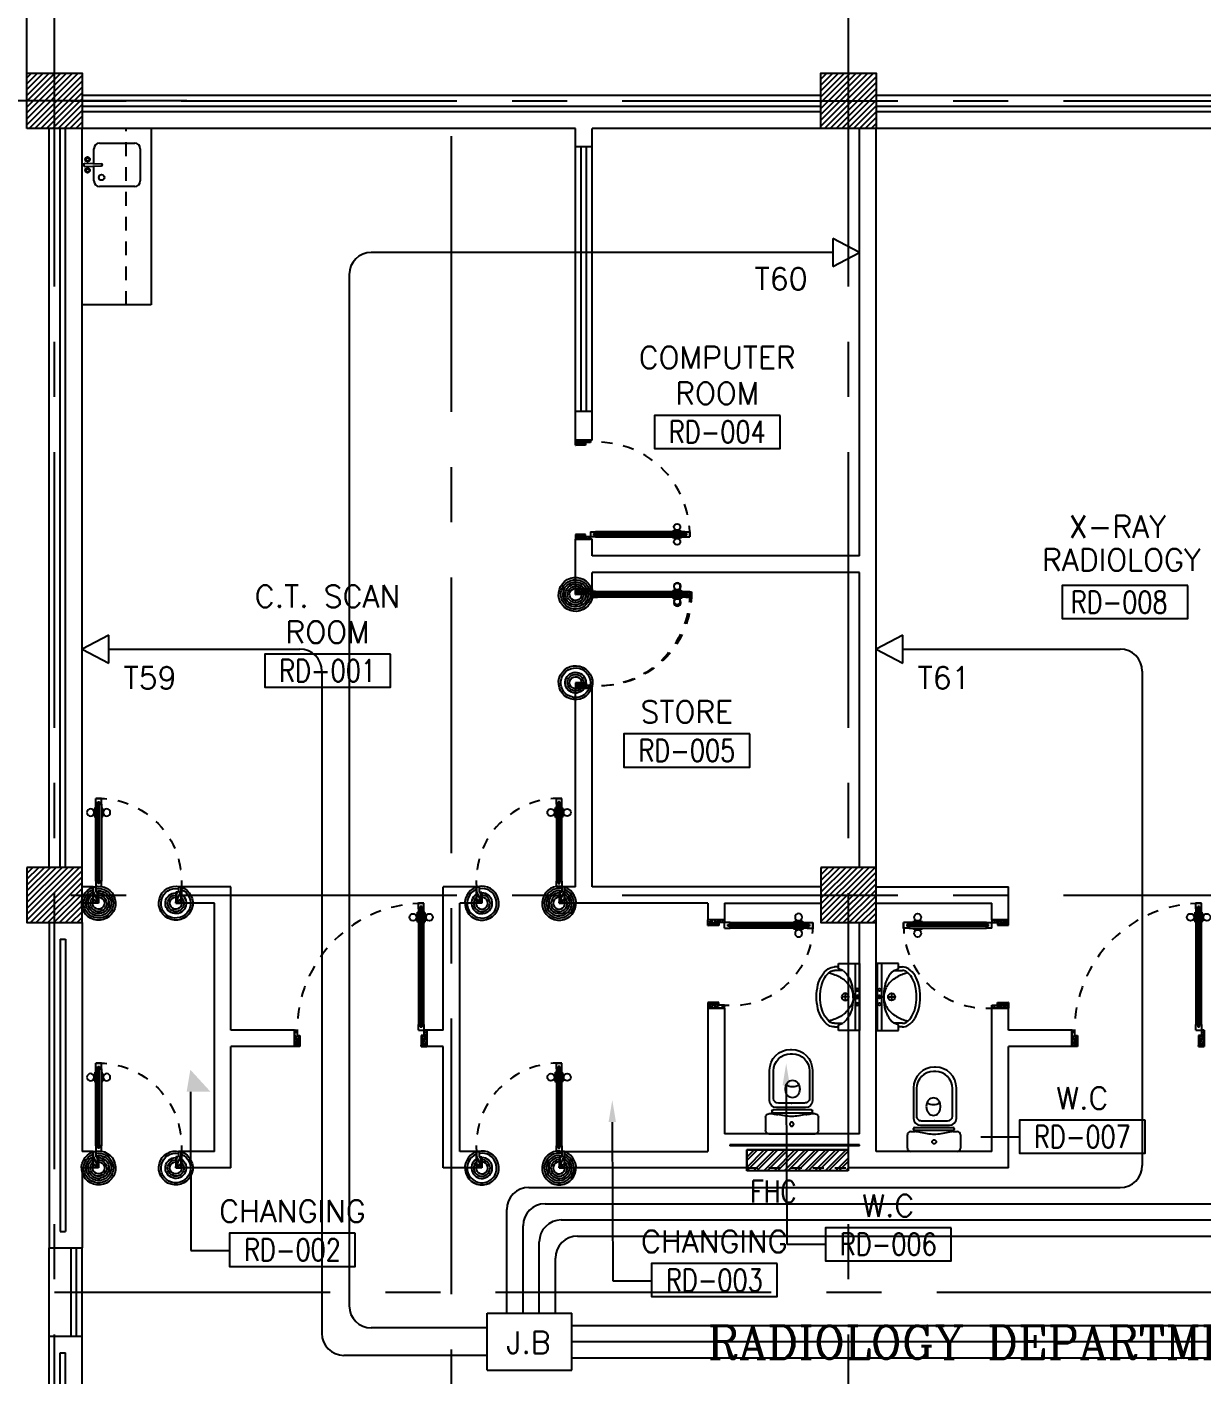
# Model space of a CAD drawing. Extents: x -1.4 to 90.6, y -12.3 to 78.9.
# Drawn here: x 9.9 to 20.56, y 53.9 to 66.13 of the extents above; entities that cross this region are included whole.
import ezdxf
from ezdxf.enums import TextEntityAlignment as Align

# ---------------------------------------------------------------- set-up
doc = ezdxf.new("R2010")
doc.units = 0
doc.header["$MEASUREMENT"] = 0
doc.header["$PDMODE"] = 3
doc.header["$PDSIZE"] = 0.1
for name, pattern in [('CENTERX2', [4, 2.5, -0.5, 0.5, -0.5]), ('HIDDEN', [0.375, 0.25, -0.125]), ('HIDDEN2', [0.1875, 0.125, -0.0625])]:
    doc.linetypes.add(name, pattern=pattern)
doc.layers.get('0').update_dxf_attribs({"color": 11, "linetype": 'CONTINUOUS'})
doc.layers.get('DEFPOINTS').update_dxf_attribs({"color": 11, "linetype": 'CONTINUOUS'})
for name, color, linetype in [('A-JEERI', 11, 'CONTINUOUS'), ('AX-DIM', 11, 'CONTINUOUS'), ('AXES', 11, 'CENTERX2'), ('COL', 11, 'CONTINUOUS'), ('DOOR', 11, 'CONTINUOUS'), ('E-TEL', 4, 'CONTINUOUS'), ('E-TEXT', 2, 'CONTINUOUS'), ('E-WIRE', 4, 'CONTINUOUS'), ('FHC', 11, 'CONTINUOUS'), ('HAT', 11, 'CONTINUOUS'), ('INSUL', 11, 'CONTINUOUS'), ('Locker', 11, 'CONTINUOUS'), ('ME-FIX', 11, 'CONTINUOUS'), ('RM-BOX', 11, 'CONTINUOUS'), ('RM-IND', 11, 'CONTINUOUS'), ('RM-NAME', 11, 'CONTINUOUS'), ('RM-NO', 11, 'CONTINUOUS'), ('SHAFT', 11, 'CONTINUOUS'), ('SUNI-FUR', 11, 'CONTINUOUS'), ('WALL', 11, 'CONTINUOUS'), ('WIN', 11, 'CONTINUOUS')]:
    doc.layers.add(name, color=color, linetype=linetype)
doc.styles.add('ROMANC', font='romanc', dxfattribs={"height": 0.1})
doc.styles.add('ROMANS', font='ROMANS.shx', dxfattribs={"width": 0.6})
doc.styles.get("Standard").update_dxf_attribs({"font": 'TXT.shx'})
doc.dimstyles.new('STANDARD in', dxfattribs={"dimtxt": 0.2, "dimasz": 0.1, "dimexe": 0.07, "dimexo": 0.05, "dimgap": 0.1, "dimtad": 1, "dimdec": 0, "dimlfac": 1000, "dimzin": 0, "dimdsep": 46, "dimtxsty": 'ROMANS', "dimblk": 'ARCHTICK', "dimcen": 0.05, "dimdle": 0.05, "dimclrd": 7, "dimclre": 7, "dimclrt": 2, "dimadec": 0, "dimazin": 0, "dimtfac": 1, "dimtdec": 0, "dimtmove": 2, "dimatfit": 3, "dimldrblk": 'ARCHTICK', "dimfxl": 0, "dimtolj": 1, "dimtzin": 0, "dimarcsym": 0})

# ---------------------------------------------------------------- blocks, each defined once
blk = doc.blocks.new('_ARCHTICK')
at = {"color": 0, "linetype": 'ByBlock', "const_width": 0.15}
blk.add_lwpolyline([(-0.5, -0.5), (0.5, 0.5)], dxfattribs=at)
blk = doc.blocks.new('*D141')
at = {"layer": 'AX-DIM', "color": 7, "lineweight": -2}
for p, q in [((9.901, 65.571), (9.901, 77.77)), ((85.217, 76.329), (85.217, 77.77)), ((9.851, 77.7), (85.267, 77.7))]:
    blk.add_line(p, q, dxfattribs=at)
at = {"layer": 'DEFPOINTS', "color": 0}
for p in [(85.217, 77.7), (85.217, 76.279), (9.901, 65.521)]:
    blk.add_point(p, dxfattribs=at)
at = {"layer": 'AX-DIM', "color": 7, "lineweight": -2, "xscale": 0.1, "yscale": 0.1, "zscale": 0.1, "rotation": 180}
blk.add_blockref('_ARCHTICK', (9.901, 77.7), dxfattribs=at)
at = {"layer": 'AX-DIM', "color": 7, "lineweight": -2, "xscale": 0.1, "yscale": 0.1, "zscale": 0.1}
blk.add_blockref('_ARCHTICK', (85.217, 77.7), dxfattribs=at)
at = {"layer": 'AX-DIM', "color": 2, "insert": (47.559, 77.9), "char_height": 0.2, "attachment_point": 5, "style": 'ROMANS'}
blk.add_mtext('\\A1;75316', dxfattribs=at)
blk = doc.blocks.new('DOOR100')
at = {"layer": 'DOOR', "color": 7, "linetype": 'ByBlock'}
for p, q in [((-75, 1250), (-75, 1300)), ((-75, 1300), (-25, 1300)), ((-25, 1300), (-75, 1300)), ((-58, 1250), (-75, 1250)), ((-58, 1250), (-58, 1270)), ((-42, 1270), (-58, 1270)), ((-42, 1250), (-42, 1270)), ((-25, 1250), (-42, 1250)), ((-25, 1250), (-25, 1300)), ((-91, 1205), (-91, 1140)), ((-82, 1205), (-91, 1205)), ((-82, 1140), (-91, 1140)), ((-82, 1128), (-82, 1218)), ((-75, 1218), (-82, 1218)), ((-82, 1205), (-82, 1140)), ((-75, 1128), (-82, 1128)), ((-25, 1218), (-18, 1218)), ((-25, 1128), (-18, 1128)), ((-18, 1128), (-18, 1218)), ((-18, 1205), (-18, 1140)), ((-18, 1205), (-9, 1205)), ((-18, 1140), (-9, 1140)), ((-9, 1205), (-9, 1140)), ((-1200, 0), (-1200, 150)), ((-1200, 150), (-1175, 150)), ((-1200, 150), (-1200, 0)), ((-1175, 150), (-1175, 100)), ((-75, 200), (-58, 200)), ((-75, 150), (-75, 200)), ((-75, 150), (-25, 150)), ((-58, 200), (-58, 180)), ((-58, 180), (-42, 180)), ((-42, 200), (-25, 200)), ((-42, 180), (-42, 200)), ((-25, 200), (-25, 150)), ((0, 150), (-25, 150)), ((-25, 150), (-25, 100)), ((0, 0), (0, 150)), ((0, 150), (0, 0)), ((-1150, 0), (-1200, 114)), ((-1150, 0), (-1200, 40)), ((-1150, 0), (-1200, 0)), ((-1175, 100), (-1150, 100)), ((-1150, 0), (-1163, 100)), ((-1150, 100), (-1150, 0)), ((-50, 0), (0, 114)), ((-50, 100), (-50, 0)), ((-50, 0), (-37, 100)), ((-25, 100), (-50, 100)), ((-50, 0), (0, 40)), ((-50, 0), (0, 0))]:
    blk.add_line(p, q, dxfattribs=at)
at = {"layer": 'DOOR', "linetype": 'ByBlock'}
for p, q in [((-75, 1250), (-75, 200)), ((-58, 200), (-58, 1250)), ((-42, 200), (-42, 1250)), ((-25, 200), (-25, 1250))]:
    blk.add_line(p, q, dxfattribs=at)
at = {"layer": 'DOOR', "color": 7, "linetype": 'ByBlock'}
for centre in [(-124, 1173), (24, 1173)]:
    blk.add_circle(centre, 32.4, dxfattribs=at)
at = {"layer": 'DOOR', "linetype": 'HIDDEN', "ltscale": 0.5}
blk.add_arc((-25, 150), 1150, 90, 180, dxfattribs=at)
at = {"layer": 'DOOR', "color": 7, "linetype": 'ByBlock'}
for centre, radius, start, end in [((-1150, 0), 154, 103.7142, 108.8947), ((-1150, 0), 134, 100.72, 111.8402), ((-50, 0), 134, 68.1598, 79.28), ((-50, 0), 154, 71.1053, 76.2858), ((-1150, 0), 94.4, 90, 121.9818), ((-1150, 0), 74.4, 90, 132.2236), ((-1150, 0), 54.4, 90, 156.7926), ((-1150, 0), 34.4, 90, 180), ((-1150, 0), 14.4, 90, 180), ((-50, 0), 94.4, 58.0182, 90), ((-50, 0), 74.4, 47.7764, 90), ((-50, 0), 54.4, 23.2074, 90), ((-50, 0), 34.4, 0, 90), ((-50, 0), 14.4, 0, 90), ((-50, 0), 114, 64.0838, 77.3774)]:
    blk.add_arc(centre, radius, start, end, dxfattribs=at)
blk = doc.blocks.new('A$C49F1192B')
at = {"layer": 'DOOR', "color": 0, "linetype": 'ByBlock', "xscale": -1, "rotation": 270}
blk.add_blockref('DOOR100', (0, 1200), dxfattribs=at)
blk = doc.blocks.new('*D163')
at = {"layer": 'AX-DIM', "color": 7, "lineweight": -2}
for p, q in [((4.676, 62.226), (4.676, 77.77)), ((9.901, 65.571), (9.901, 77.77)), ((4.626, 77.7), (9.951, 77.7))]:
    blk.add_line(p, q, dxfattribs=at)
at = {"layer": 'DEFPOINTS', "color": 0}
for p in [(9.901, 77.7), (9.901, 65.521), (4.676, 62.176)]:
    blk.add_point(p, dxfattribs=at)
at = {"layer": 'AX-DIM', "color": 7, "lineweight": -2, "xscale": 0.1, "yscale": 0.1, "zscale": 0.1, "rotation": 180}
blk.add_blockref('_ARCHTICK', (4.676, 77.7), dxfattribs=at)
at = {"layer": 'AX-DIM', "color": 7, "lineweight": -2, "xscale": 0.1, "yscale": 0.1, "zscale": 0.1}
blk.add_blockref('_ARCHTICK', (9.901, 77.7), dxfattribs=at)
at = {"layer": 'AX-DIM', "color": 2, "insert": (7.289, 77.9), "char_height": 0.2, "attachment_point": 5, "style": 'ROMANS'}
blk.add_mtext('\\A1;5225', dxfattribs=at)
blk = doc.blocks.new('A$C09EF76E8')
at = {"layer": 'DOOR', "color": 0, "linetype": 'ByBlock'}
for p, q in [((727, 868), (719, 868)), ((719, 778), (719, 868)), ((777, 950), (727, 950)), ((727, 950), (777, 950)), ((727, 900), (727, 950)), ((744, 900), (727, 900)), ((760, 920), (744, 920)), ((744, 900), (744, 920)), ((760, 900), (760, 920)), ((777, 900), (760, 900)), ((777, 900), (777, 950)), ((777, 868), (784, 868)), ((784, 778), (784, 868)), ((719, 855), (710, 855)), ((710, 855), (710, 790)), ((719, 790), (710, 790)), ((719, 855), (719, 790)), ((727, 778), (719, 778)), ((777, 778), (784, 778)), ((784, 855), (793, 855)), ((784, 855), (784, 790)), ((784, 790), (793, 790)), ((793, 855), (793, 790)), ((2, 0), (2, 150)), ((2, 150), (27, 150)), ((2, 150), (2, 0)), ((27, 150), (27, 100)), ((727, 150), (727, 200)), ((727, 200), (744, 200)), ((727, 150), (777, 150)), ((744, 200), (744, 180)), ((744, 180), (760, 180)), ((760, 180), (760, 200)), ((760, 200), (777, 200)), ((777, 200), (777, 150)), ((777, 150), (777, 100)), ((802, 150), (777, 150)), ((802, 150), (802, 0)), ((27, 100), (52, 100)), ((52, 100), (52, 0)), ((777, 100), (752, 100)), ((752, 100), (752, 0)), ((52, 0), (2, 0)), ((752, 0), (802, 0))]:
    blk.add_line(p, q, dxfattribs=at)
at = {"layer": 'DOOR', "linetype": 'ByBlock'}
for p, q in [((727, 900), (727, 200)), ((744, 200), (744, 900)), ((760, 200), (760, 900)), ((777, 200), (777, 900)), ((802, 0), (802, 150))]:
    blk.add_line(p, q, dxfattribs=at)
at = {"layer": 'DOOR', "color": 9, "linetype": 'ByBlock'}
for p, q in [((52, 0), (2, 114)), ((52, 0), (2, 40)), ((52, 0), (38, 100)), ((752, 0), (802, 114)), ((752, 0), (765, 100)), ((752, 0), (802, 40))]:
    blk.add_line(p, q, dxfattribs=at)
at = {"layer": 'DOOR', "color": 0, "linetype": 'ByBlock'}
for centre in [(678, 823), (825, 823)]:
    blk.add_circle(centre, 32.4, dxfattribs=at)
at = {"layer": 'DOOR', "linetype": 'HIDDEN', "ltscale": 0.5}
blk.add_arc((752, 199), 752, 88.0938, 183.7249, dxfattribs=at)
at = {"layer": 'DOOR', "color": 9, "linetype": 'ByBlock'}
for centre, radius, start, end in [((52, 0), 154, 103.7142, 108.8947), ((52, 0), 134, 100.72, 111.8402), ((752, 0), 134, 68.1598, 79.28), ((752, 0), 154, 71.1053, 76.2858), ((52, 0), 94.4, 90, 121.9818), ((52, 0), 74.4, 90, 132.2236), ((52, 0), 54.4, 90, 156.7926), ((52, 0), 34.4, 90, 180), ((52, 0), 14.4, 90, 180), ((752, 0), 94.4, 58.0182, 90), ((752, 0), 74.4, 47.7764, 90), ((752, 0), 54.4, 23.2074, 90), ((752, 0), 34.4, 0, 90), ((752, 0), 14.4, 0, 90), ((752, 0), 114, 64.0838, 77.3774)]:
    blk.add_arc(centre, radius, start, end, dxfattribs=at)
blk = doc.blocks.new('*X108')
at = {"color": 0}
for p, q in [((24139, 62323), (24617, 62801)), ((24139, 62376), (24564, 62801)), ((24139, 62429), (24511, 62801)), ((24139, 62482), (24458, 62801)), ((24139, 62535), (24405, 62801)), ((24139, 62588), (24352, 62801)), ((24139, 62641), (24299, 62801)), ((24139, 62694), (24246, 62801)), ((24139, 62747), (24193, 62801)), ((24170, 62301), (24639, 62770)), ((24223, 62301), (24639, 62717)), ((24276, 62301), (24639, 62664)), ((24329, 62301), (24639, 62611)), ((24382, 62301), (24639, 62558)), ((24435, 62301), (24639, 62505)), ((24488, 62301), (24639, 62452)), ((24541, 62301), (24639, 62399)), ((24595, 62301), (24639, 62346))]:
    blk.add_line(p, q, dxfattribs=at)
blk = doc.blocks.new('RM1')
at = {"layer": 'RM-BOX'}
blk.add_lwpolyline([(570, -200), (-570, -200), (-570, -500), (570, -500)], close=True, dxfattribs=at)
at = {"layer": 'RM-NAME', "style": 'ROMANS'}
for tag, p in [('ROOMNAME1', (0, 324)), ('ROOMNAME2', (0, 0))]:
    blk.add_attdef(tag, text='', height=200, dxfattribs=at).set_placement(p, align=Align.MIDDLE)
at = {"layer": 'RM-NO', "style": 'ROMANS', "width": 0.8}
blk.add_attdef('ROOMNO', text='', height=200, dxfattribs=at).set_placement((0, -350), align=Align.MIDDLE)
blk = doc.blocks.new('COL50')
at = {"layer": 'COL'}
blk.add_lwpolyline([(-250, 250), (-250, -250), (250, -250), (250, 250)], close=True, dxfattribs=at)
blk = doc.blocks.new('*X110')
at = {"color": 0}
for p, q in [((24139, 69535), (24605, 70001)), ((24139, 69589), (24552, 70001)), ((24139, 69642), (24499, 70001)), ((24139, 69695), (24446, 70001)), ((24139, 69748), (24393, 70001)), ((24139, 69801), (24340, 70001)), ((24139, 69854), (24287, 70001)), ((24139, 69907), (24234, 70001)), ((24139, 69960), (24180, 70001)), ((24158, 69501), (24639, 69982)), ((24211, 69501), (24639, 69929)), ((24264, 69501), (24639, 69876)), ((24317, 69501), (24639, 69823)), ((24370, 69501), (24639, 69770)), ((24423, 69501), (24639, 69717)), ((24476, 69501), (24639, 69664)), ((24529, 69501), (24639, 69611)), ((24582, 69501), (24639, 69558)), ((24635, 69501), (24639, 69505))]:
    blk.add_line(p, q, dxfattribs=at)
blk = doc.blocks.new('*X109')
at = {"color": 0}
for p, q in [((31339, 62310), (31830, 62801)), ((31339, 62364), (31777, 62801)), ((31339, 62417), (31724, 62801)), ((31339, 62470), (31671, 62801)), ((31339, 62523), (31618, 62801)), ((31339, 62576), (31565, 62801)), ((31339, 62629), (31512, 62801)), ((31339, 62682), (31458, 62801)), ((31339, 62735), (31405, 62801)), ((31339, 62788), (31352, 62801)), ((31383, 62301), (31839, 62757)), ((31436, 62301), (31839, 62704)), ((31489, 62301), (31839, 62651)), ((31542, 62301), (31839, 62598)), ((31595, 62301), (31839, 62545)), ((31648, 62301), (31839, 62492)), ((31701, 62301), (31839, 62439)), ((31754, 62301), (31839, 62386)), ((31807, 62301), (31839, 62333))]:
    blk.add_line(p, q, dxfattribs=at)
blk = doc.blocks.new('A$C24ED45A6')
at = {"layer": 'DOOR', "color": 0, "linetype": 'ByBlock'}
for p, q in [((925, 1100), (925, 1150)), ((925, 1150), (975, 1150)), ((975, 1150), (925, 1150)), ((942, 1100), (925, 1100)), ((942, 1100), (942, 1120)), ((958, 1120), (942, 1120)), ((958, 1100), (958, 1120)), ((975, 1100), (958, 1100)), ((975, 1100), (975, 1150)), ((909, 1055), (909, 990)), ((918, 1055), (909, 1055)), ((918, 990), (909, 990)), ((918, 978), (918, 1068)), ((925, 1068), (918, 1068)), ((918, 1055), (918, 990)), ((925, 978), (918, 978)), ((975, 1068), (982, 1068)), ((975, 978), (982, 978)), ((982, 978), (982, 1068)), ((982, 1055), (982, 990)), ((982, 1055), (991, 1055)), ((982, 990), (991, 990)), ((991, 1055), (991, 990)), ((0, 0), (0, 150)), ((0, 150), (25, 150)), ((25, 150), (25, 100)), ((925, 150), (925, 200)), ((925, 200), (942, 200)), ((925, 150), (975, 150)), ((942, 200), (942, 180)), ((942, 180), (958, 180)), ((958, 180), (958, 200)), ((958, 200), (975, 200)), ((975, 200), (975, 150)), ((1000, 150), (975, 150)), ((975, 150), (975, 100)), ((1000, 150), (1000, 0)), ((50, 0), (0, 0)), ((25, 100), (50, 100)), ((50, 100), (50, 0)), ((975, 100), (950, 100)), ((950, 100), (950, 0)), ((950, 0), (1000, 0))]:
    blk.add_line(p, q, dxfattribs=at)
at = {"layer": 'DOOR', "linetype": 'ByBlock'}
for p, q in [((925, 1100), (925, 200)), ((942, 200), (942, 1100)), ((958, 200), (958, 1100)), ((975, 200), (975, 1100))]:
    blk.add_line(p, q, dxfattribs=at)
at = {"layer": 'DOOR', "color": 9, "linetype": 'ByBlock'}
for p, q in [((50, 0), (0, 114)), ((50, 0), (0, 40)), ((50, 0), (37, 100)), ((950, 0), (1000, 114)), ((950, 0), (963, 100)), ((950, 0), (1000, 40))]:
    blk.add_line(p, q, dxfattribs=at)
at = {"layer": 'DOOR', "color": 0, "linetype": 'ByBlock'}
for centre in [(876, 1023), (1024, 1023)]:
    blk.add_circle(centre, 32.4, dxfattribs=at)
at = {"layer": 'DOOR', "linetype": 'HIDDEN', "ltscale": 0.5}
blk.add_arc((950, 222), 928, 88.456, 184.4816, dxfattribs=at)
at = {"layer": 'DOOR', "color": 9, "linetype": 'ByBlock'}
for centre, radius, start, end in [((50, 0), 154, 103.7142, 108.8947), ((950, 0), 154, 71.1053, 76.2858), ((50, 0), 134, 100.72, 111.8402), ((50, 0), 114, 102.6226, 115.9162), ((50, 0), 94.4, 90, 121.9818), ((50, 0), 74.4, 90, 132.2236), ((50, 0), 54.4, 90, 156.7926), ((50, 0), 34.4, 90, 180), ((50, 0), 14.4, 90, 180), ((950, 0), 94.4, 58.0182, 90), ((950, 0), 74.4, 47.7764, 90), ((950, 0), 54.4, 23.2074, 90), ((950, 0), 34.4, 0, 90), ((950, 0), 14.4, 0, 90), ((950, 0), 134, 68.1598, 79.28), ((950, 0), 114, 64.0838, 77.3774)]:
    blk.add_arc(centre, radius, start, end, dxfattribs=at)
at = {"layer": 'WALL'}
blk.add_line((1000, 0), (1000, 150), dxfattribs=at)
blk = doc.blocks.new('*X111')
at = {"color": 0}
for p, q in [((31339, 69523), (31817, 70001)), ((31339, 69576), (31764, 70001)), ((31339, 69629), (31711, 70001)), ((31339, 69682), (31658, 70001)), ((31339, 69735), (31605, 70001)), ((31339, 69788), (31552, 70001)), ((31339, 69841), (31499, 70001)), ((31339, 69894), (31446, 70001)), ((31339, 69947), (31393, 70001)), ((31370, 69501), (31839, 69970)), ((31423, 69501), (31839, 69917)), ((31476, 69501), (31839, 69864)), ((31529, 69501), (31839, 69811)), ((31582, 69501), (31839, 69758)), ((31635, 69501), (31839, 69705)), ((31688, 69501), (31839, 69652)), ((31741, 69501), (31839, 69599)), ((31795, 69501), (31839, 69546))]:
    blk.add_line(p, q, dxfattribs=at)
blk = doc.blocks.new('DOOR90')
at = {"layer": 'DOOR', "color": 7, "linetype": 'ByBlock'}
for p, q in [((-150, 0), (0, 0)), ((-150, 0), (-150, -25)), ((0, -50), (-114, 0)), ((0, -50), (-40, 0)), ((0, -50), (0, 0)), ((-1000, -25), (-1050, -25)), ((-1050, -75), (-1050, -25)), ((-1050, -25), (-1050, -75)), ((-1000, -75), (-1050, -75)), ((-1000, -42), (-1020, -42)), ((-1020, -42), (-1020, -58)), ((-1000, -58), (-1020, -58)), ((-1000, -25), (-1000, -42)), ((-1000, -58), (-1000, -75)), ((-878, -18), (-968, -18)), ((-968, -25), (-968, -18)), ((-968, -75), (-968, -82)), ((-878, -82), (-968, -82)), ((-955, -9), (-890, -9)), ((-955, -18), (-955, -9)), ((-955, -18), (-890, -18)), ((-955, -82), (-890, -82)), ((-955, -82), (-955, -91)), ((-955, -91), (-890, -91)), ((-890, -18), (-890, -9)), ((-890, -82), (-890, -91)), ((-878, -25), (-878, -18)), ((-878, -75), (-878, -82)), ((-200, -25), (-150, -25)), ((-200, -42), (-200, -25)), ((-180, -42), (-200, -42)), ((-200, -58), (-180, -58)), ((-200, -75), (-200, -58)), ((-150, -75), (-200, -75)), ((-180, -58), (-180, -42)), ((-150, -25), (-100, -25)), ((-150, -75), (-150, -25)), ((-100, -25), (-100, -50)), ((0, -50), (-100, -37)), ((-100, -50), (0, -50)), ((0, -850), (-114, -900)), ((-100, -875), (-100, -850)), ((0, -850), (-100, -863)), ((-100, -850), (0, -850)), ((0, -850), (-40, -900)), ((0, -850), (0, -900)), ((-150, -875), (-100, -875)), ((-150, -900), (-150, -875)), ((-150, -900), (0, -900)), ((0, -900), (-150, -900))]:
    blk.add_line(p, q, dxfattribs=at)
at = {"layer": 'DOOR', "linetype": 'ByBlock'}
for p, q in [((-200, -25), (-1000, -25)), ((-200, -42), (-1000, -42)), ((-200, -58), (-1000, -58)), ((-1000, -75), (-200, -75))]:
    blk.add_line(p, q, dxfattribs=at)
at = {"layer": 'DOOR', "color": 7, "linetype": 'ByBlock'}
for centre in [(-923, 24), (-923, -124)]:
    blk.add_circle(centre, 32.4, dxfattribs=at)
for centre, radius, start, end in [((0, -50), 154, 161.1053, 166.2858), ((0, -50), 94.4, 148.0182, 180), ((0, -50), 134, 158.1598, 169.28), ((0, -50), 114, 154.0838, 167.3774), ((0, -50), 74.4, 137.7764, 180), ((0, -50), 54.4, 113.2074, 180), ((0, -50), 34.4, 90, 180), ((0, -50), 14.4, 90, 180), ((0, -850), 94.4, 180, 211.9818), ((0, -850), 74.4, 180, 222.2236), ((0, -850), 54.4, 180, 246.7926), ((0, -850), 34.4, 180, 270), ((0, -850), 14.4, 180, 270), ((0, -850), 154, 193.7142, 198.8947), ((0, -850), 134, 190.72, 201.8402)]:
    blk.add_arc(centre, radius, start, end, dxfattribs=at)
at = {"layer": 'DOOR', "linetype": 'HIDDEN', "ltscale": 0.5}
blk.add_arc((-222, -50), 828, 178.2701, 275.003, dxfattribs=at)
blk = doc.blocks.new('A$C3CD36B94')
at = {"layer": 'DOOR', "color": 0, "linetype": 'ByBlock'}
for p, q in [((106, 950), (56, 950)), ((56, 800), (56, 950)), ((106, 850), (106, 950)), ((806, 950), (856, 950)), ((806, 850), (806, 950)), ((856, 800), (856, 950)), ((856, 950), (856, 800)), ((56, 800), (81, 800)), ((81, 850), (106, 850)), ((81, 800), (81, 850)), ((131, 800), (81, 800)), ((81, 750), (81, 800)), ((98, 750), (81, 750)), ((114, 770), (98, 770)), ((98, 770), (98, 750)), ((114, 750), (114, 770)), ((131, 750), (114, 750)), ((131, 800), (131, 750)), ((831, 850), (806, 850)), ((831, 800), (831, 850)), ((856, 800), (831, 800)), ((65, 95), (65, 160)), ((74, 160), (65, 160)), ((74, 173), (74, 83)), ((81, 173), (74, 173)), ((74, 95), (74, 160)), ((131, 173), (138, 173)), ((138, 173), (138, 83)), ((138, 95), (138, 160)), ((138, 160), (147, 160)), ((147, 95), (147, 160)), ((74, 95), (65, 95)), ((81, 83), (74, 83)), ((81, 50), (81, 0)), ((81, 50), (98, 50)), ((131, 0), (81, 0)), ((81, 0), (131, 0)), ((98, 50), (98, 30)), ((98, 30), (114, 30)), ((114, 50), (114, 30)), ((114, 50), (131, 50)), ((131, 83), (138, 83)), ((131, 50), (131, 0)), ((138, 95), (147, 95))]:
    blk.add_line(p, q, dxfattribs=at)
at = {"layer": 'DOOR', "color": 9, "linetype": 'ByBlock'}
for p, q in [((106, 950), (56, 910)), ((106, 950), (56, 837)), ((106, 950), (93, 850)), ((806, 950), (819, 850)), ((806, 950), (856, 837)), ((806, 950), (856, 910))]:
    blk.add_line(p, q, dxfattribs=at)
at = {"layer": 'DOOR', "linetype": 'ByBlock'}
for p, q in [((81, 750), (81, 50)), ((98, 750), (98, 50)), ((114, 750), (114, 50)), ((131, 50), (131, 750))]:
    blk.add_line(p, q, dxfattribs=at)
at = {"layer": 'DOOR', "color": 0, "linetype": 'ByBlock'}
for centre in [(32, 128), (179, 128)]:
    blk.add_circle(centre, 32.4, dxfattribs=at)
at = {"layer": 'DOOR', "color": 9, "linetype": 'ByBlock'}
for centre, radius, start, end in [((106, 950), 54.4, 203.2074, 270), ((106, 950), 74.4, 227.7764, 270), ((106, 950), 94.4, 238.0182, 270), ((106, 950), 34.4, 180, 270), ((106, 950), 14.4, 180, 270), ((806, 950), 34.4, 270, 0), ((806, 950), 14.4, 270, 0), ((806, 950), 54.4, 270, 336.7926), ((806, 950), 74.4, 270, 312.2236), ((806, 950), 94.4, 270, 301.9818), ((106, 950), 114, 244.0838, 257.3774), ((106, 950), 134, 248.1598, 259.28), ((106, 950), 154, 251.1053, 256.2858), ((806, 950), 134, 280.72, 291.8402), ((806, 950), 154, 283.7142, 288.8947)]:
    blk.add_arc(centre, radius, start, end, dxfattribs=at)
at = {"layer": 'DOOR', "linetype": 'HIDDEN', "ltscale": 0.5}
blk.add_arc((106, 729), 729, 268.0335, 5.6617, dxfattribs=at)
blk = doc.blocks.new('2')
at = {"layer": 'SUNI-FUR', "linetype": 'Continuous'}
for p, q in [((0.014, 0.765), (0.004, 0.765)), ((0.016, 0.724), (-0.003, 0.724)), ((-0.185, 0.576), (-0.185, 0.3)), ((-0.159, 0.57), (-0.159, 0.32)), ((0.168, 0.32), (0.168, 0.57)), ((0.203, 0.3), (0.203, 0.576)), ((-0.065, 0.438), (-0.07, 0.406)), ((-0.07, 0.406), (-0.065, 0.375)), ((-0.005, 0.487), (-0.029, 0.481)), ((0.019, 0.481), (-0.005, 0.487)), ((0.06, 0.406), (0.055, 0.438)), ((0.057, 0.377), (0.06, 0.406)), ((-0.113, 0.279), (0.008, 0.279)), ((-0.029, 0.331), (-0.005, 0.326)), ((-0.005, 0.326), (0.019, 0.331)), ((0.001, 0.279), (0.123, 0.279)), ((0.008, 0.279), (0.001, 0.279)), ((-0.241, 0.03), (-0.241, 0.15)), ((-0.211, 0.18), (-0.17, 0.18)), ((-0.186, 0.199), (-0.186, 0.208)), ((-0.176, 0.218), (0.172, 0.218)), ((0.172, 0.189), (-0.176, 0.189)), ((-0.122, 0.237), (0.009, 0.237)), ((0.009, 0.237), (0.14, 0.237)), ((0.174, 0.18), (0.211, 0.18)), ((0.174, 0.18), (0.174, 0.18)), ((0.182, 0.208), (0.182, 0.199)), ((0.241, 0.15), (0.241, 0.03)), ((0.211, 0), (-0.211, 0))]:
    blk.add_line(p, q, dxfattribs=at)
blk.add_circle((0.002, 0.087), 0.0184, dxfattribs=at)
for centre, radius, start, end in [((0.004, 0.576), 0.189, 90, 180), ((0.014, 0.576), 0.189, 0, 90), ((-0.005, 0.57), 0.154, 90, 180), ((0.014, 0.57), 0.154, 0, 90), ((0.013, 0.412), 0.082, 141.0758, 161.504), ((0.013, 0.401), 0.082, 198.496, 218.9242), ((-0.007, 0.537), 0.112, 239.4234, 302.9162), ((0.002, 0.421), 0.0682, 117.1532, 141.0758), ((-0.012, 0.421), 0.0682, 38.9242, 62.8468), ((-0.023, 0.412), 0.082, 18.496, 38.9242), ((-0.029, 0.406), 0.0901, 321.0758, 341.504), ((-0.122, 0.3), 0.063, 180, 270), ((-0.116, 0.322), 0.0432, 183.5129, 273.5129), ((0.002, 0.392), 0.0682, 218.9242, 242.8468), ((-0.012, 0.392), 0.0682, 297.1532, 321.0758), ((0.125, 0.322), 0.0432, 266.4871, 356.4871), ((0.14, 0.3), 0.063, 270, 0), ((-0.211, 0.15), 0.03, 90, 180), ((-0.176, 0.208), 0.01, 90, 180), ((-0.176, 0.199), 0.01, 180, 270), ((-0.201, -0.252), 0.433, 79.7535, 85.8109), ((0.075, 1.126), 0.973, 258.1938, 265.7347), ((-0.07, 1.126), 0.973, 274.2653, 281.8062), ((0.206, -0.252), 0.433, 94.1891, 100.2465), ((0.172, 0.208), 0.01, 0, 90), ((0.172, 0.199), 0.01, 270, 0), ((0.211, 0.15), 0.03, 0, 90), ((-0.211, 0.03), 0.03, 180, 270), ((0.211, 0.03), 0.03, 270, 0)]:
    blk.add_arc(centre, radius, start, end, dxfattribs=at)
blk = doc.blocks.new('A$C347D0806')
at = {"layer": 'ME-FIX'}
for p, q in [((0.627, 1.6), (0.627, 0)), ((0.157, 1.467), (0.478, 1.467)), ((0.107, 1.28), (0.107, 1.417)), ((0.528, 1.417), (0.528, 1.124)), ((0.019, 1.254), (0.019, 1.287)), ((0.019, 1.287), (0.174, 1.28)), ((0.019, 1.254), (0.174, 1.261)), ((0.107, 1.124), (0.107, 1.261)), ((0.478, 1.074), (0.157, 1.074)), ((0.627, 0), (0, 0))]:
    blk.add_line(p, q, dxfattribs=at)
for centre, radius in [((0.05, 1.32), 0.0217), ((0.05, 1.221), 0.0217), ((0.05, 1.32), 0.014), ((0.05, 1.221), 0.014), ((0.177, 1.156), 0.0255)]:
    blk.add_circle(centre, radius, dxfattribs=at)
for centre, radius, start, end in [((0.157, 1.417), 0.0499, 90, 180), ((0.478, 1.417), 0.0499, 0, 90), ((0.174, 1.27), 0.00997, 270, 90), ((0.157, 1.124), 0.0499, 180, 270), ((0.478, 1.124), 0.0499, 270, 0)]:
    blk.add_arc(centre, radius, start, end, dxfattribs=at)
blk = doc.blocks.new('3')
at = {"layer": 'SUNI-FUR', "linetype": 'Continuous'}
for p, q in [((-0.304, 0), (-0.304, -0.192)), ((0.304, 0), (-0.304, 0)), ((0.304, -0.192), (0.304, 0)), ((0.304, -0.039), (-0.304, -0.039)), ((0.016, -0.021), (-0.015, -0.021)), ((0, -0.005), (0, -0.037)), ((0, -0.098), (0, -0.162)), ((-0.304, -0.192), (-0.254, -0.192)), ((-0.271, -0.228), (-0.271, -0.192)), ((-0.254, -0.192), (-0.239, -0.15)), ((-0.239, -0.228), (-0.239, -0.15)), ((0.032, -0.13), (-0.032, -0.13)), ((0.239, -0.15), (0.254, -0.192)), ((0.239, -0.15), (0.239, -0.228)), ((0.254, -0.192), (0.304, -0.192)), ((0.271, -0.192), (0.271, -0.228))]:
    blk.add_line(p, q, dxfattribs=at)
for centre, radius in [((-0.065, -0.021), 0.0124), ((0, -0.13), 0.0325), ((0, -0.021), 0.0155), ((0.065, -0.021), 0.0124)]:
    blk.add_circle(centre, radius, dxfattribs=at)
for centre, radius, start, end in [((-0.085, -0.267), 0.193, 117.0377, 142.6695), ((-0.028, -0.365), 0.307, 103.0865, 118.1878), ((0.054, -0.312), 0.27, 118.7422, 143.0578), ((-0.008, -0.528), 0.47, 89.0532, 100.9895), ((-0.012, -0.189), 0.13, 84.8536, 119.4454), ((0, -0.527), 0.469, 78.0637, 90), ((0.003, -0.228), 0.168, 61.4441, 91.1678), ((-0.04, -0.297), 0.25, 35.9608, 60.2764), ((0.034, -0.367), 0.306, 62.9623, 78.0637), ((0.085, -0.267), 0.193, 37.3305, 62.9623), ((-0.191, -0.235), 0.0807, 174.5539, 214.673), ((-0.187, -0.234), 0.0525, 173.0893, 213.2084), ((0.104, -0.343), 0.328, 144.0392, 163.2739), ((-0.104, -0.343), 0.328, 16.7261, 35.9608), ((0.171, -0.228), 0.068, 325.327, 0), ((0.171, -0.228), 0.101, 325.327, 0), ((-0.083, -0.16), 0.212, 214.673, 239.0867), ((-0.083, -0.16), 0.18, 214.673, 239.0867), ((0.204, -0.373), 0.433, 163.2739, 167.375), ((-0.035, -0.081), 0.305, 239.0867, 256.0699), ((-0.035, -0.081), 0.272, 239.0867, 256.0699), ((0, 0.062), 0.419, 256.0699, 270), ((0, 0.062), 0.419, 270, 283.9301), ((0.035, -0.081), 0.272, 283.9301, 300.9133), ((0.035, -0.081), 0.305, 283.9301, 300.9133), ((0.089, -0.171), 0.167, 300.9133, 325.327), ((0.089, -0.171), 0.2, 300.9133, 325.327), ((-0.204, -0.373), 0.433, 12.7359, 16.7261), ((0, 0.062), 0.452, 256.0699, 270), ((0, 0.062), 0.452, 270, 283.9301)]:
    blk.add_arc(centre, radius, start, end, dxfattribs=at)

msp = doc.modelspace()

# ---------------------------------------------------------------- hatches: boundary and pattern name
at = {"layer": 'FHC', "linetype": 'ByBlock', "ltscale": 0.3}
h = msp.add_hatch(dxfattribs=at)
h.set_pattern_fill('ANSI32', color=11, scale=175, style=0)
h.set_pattern_definition([(44.999998, (-215.76779, 24.705526), (-0.046403885, 0.046403882), []), (44.999998, (-215.736854, 24.705526), (-0.046403885, 0.046403882), [])])
h.paths.add_polyline_path([(17.3484, 55.7565), (17.3484, 55.9465), (16.4284, 55.9465), (16.4284, 55.7565)])
h.paths.add_polyline_path([(16.2158, 55.3354), (16.2158, 55.7562), (16.4783, 55.7562), (16.4783, 55.3354)], flags=9)

# ---------------------------------------------------------------- linework, layer by layer
at = {"layer": 'AXES'}
for p, q in [((10.1514, -0.2278), (10.1514, 78.2497)), ((17.3514, -0.2278), (17.3514, 78.2497)), ((-0.7, 65.4565), (68.3914, 65.4565)), ((11.3514, 65.4565), (8.925, 65.4565)), ((13.7514, 6.6365), (13.7514, 65.4565)), ((-0.7, 58.2565), (68.3914, 58.2565)), ((10.1514, 54.6565), (68.3914, 54.6565))]:
    msp.add_line(p, q, dxfattribs=at)
at = {"layer": 'COL'}
for points in [[(9.9014, 65.2065), (9.9014, 65.7065), (10.4014, 65.7065), (10.4014, 65.2065)], [(17.1014, 65.2065), (17.1014, 65.7065), (17.6014, 65.7065), (17.6014, 65.2065)]]:
    msp.add_lwpolyline(points, close=True, dxfattribs=at)
at = {"layer": 'E-TEL', "color": 4}
for p, q in [((17.2093, 64.2087), (17.2093, 63.9562)), ((17.4514, 64.0825), (17.2093, 64.2087)), ((17.2093, 63.9562), (17.4514, 64.0825)), ((17.4514, 64.0825), (17.4514, 64.0825)), ((10.6436, 60.6114), (10.4014, 60.4851)), ((10.6436, 60.3589), (10.6436, 60.6114)), ((17.8436, 60.6114), (17.6014, 60.4851)), ((17.8436, 60.3589), (17.8436, 60.6114)), ((10.4014, 60.4851), (10.4014, 60.4851)), ((10.4014, 60.4851), (10.6436, 60.3589)), ((17.6014, 60.4851), (17.6014, 60.4851)), ((17.6014, 60.4851), (17.8436, 60.3589)), ((14.0756, 53.9482), (14.0756, 54.4661)), ((14.0756, 54.4661), (14.8417, 54.4661)), ((14.8417, 53.9482), (14.8417, 54.4661)), ((14.0756, 53.9482), (14.8417, 53.9482))]:
    msp.add_line(p, q, dxfattribs=at)
at = {"layer": 'E-WIRE', "color": 4}
for p, q in [((17.2093, 64.0825), (13.0241, 64.0825)), ((12.8241, 63.8825), (12.8241, 54.5315)), ((10.6436, 60.4851), (12.3754, 60.4851)), ((17.8436, 60.4851), (19.8149, 60.4851)), ((12.5754, 60.2851), (12.5754, 54.2828)), ((20.0149, 60.2851), (20.0149, 55.8044)), ((14.4528, 55.6044), (19.8149, 55.6044)), ((14.2528, 54.4661), (14.2528, 55.4044)), ((14.5998, 55.4575), (22.8018, 55.4575)), ((14.3998, 54.4661), (14.3998, 55.2575)), ((14.7468, 55.3105), (24.8978, 55.3105)), ((14.8938, 55.1635), (29.1168, 55.1635)), ((14.5468, 54.4661), (14.5468, 55.1105)), ((14.6938, 54.4661), (14.6938, 54.9635)), ((14.0756, 54.3315), (13.0241, 54.3315)), ((14.8417, 54.3542), (30.3313, 54.3542)), ((14.8417, 54.2072), (28.682, 54.2072)), ((14.0756, 54.0828), (12.7754, 54.0828)), ((14.8417, 54.0602), (21.1627, 54.0602))]:
    msp.add_line(p, q, dxfattribs=at)
for centre, start, end in [((13.0241, 63.8825), 90, 180), ((12.3754, 60.2851), 0, 90), ((19.8149, 60.2851), 0, 90), ((19.8149, 55.8044), 270, 0), ((14.4528, 55.4044), 90, 180), ((14.5998, 55.2575), 90, 180), ((14.7468, 55.1105), 90, 180), ((14.8938, 54.9635), 90, 180), ((13.0241, 54.5315), 180, 270), ((12.7754, 54.2828), 180, 270)]:
    msp.add_arc(centre, 0.2, start, end, dxfattribs=at)
at = {"layer": 'FHC', "linetype": 'ByBlock', "ltscale": 0.3}
for p, q in [((16.4284, 55.9465), (17.3484, 55.9465)), ((16.4284, 55.7565), (16.4284, 55.9465)), ((17.3484, 55.9465), (17.3484, 55.7565)), ((17.3484, 55.7565), (16.4284, 55.7565))]:
    msp.add_line(p, q, dxfattribs=at)
at = {"layer": 'INSUL'}
for p, q in [((17.1014, 65.4065), (10.4014, 65.4065)), ((24.3014, 65.4065), (17.6014, 65.4065)), ((17.1014, 65.3565), (10.4014, 65.3565)), ((24.3014, 65.3565), (17.6014, 65.3565)), ((10.2014, 58.5065), (10.2014, 65.2065)), ((10.2514, 58.5065), (10.2514, 65.2065)), ((10.2014, 57.8565), (10.2514, 57.8565)), ((10.2014, 57.8565), (10.2014, 55.2065)), ((10.2514, 57.8565), (10.2514, 55.2065)), ((10.2014, 55.2065), (10.2514, 55.2065)), ((10.2014, 54.1065), (10.2514, 54.1065)), ((10.2014, 52.8065), (10.2014, 54.1065)), ((10.2514, 52.8065), (10.2514, 54.1065))]:
    msp.add_line(p, q, dxfattribs=at)
at = {"layer": 'ME-FIX', "linetype": 'HIDDEN2'}
msp.add_line((10.8014, 63.6063), (10.8014, 65.2065), dxfattribs=at)
at = {"layer": 'RM-BOX'}
msp.add_lwpolyline([(20.4284, 61.0625), (19.2886, 61.0625), (19.2886, 60.7625), (20.4284, 60.7625)], close=True, dxfattribs=at)
at = {"layer": 'RM-IND'}
for p, q in [((11.383, 56.4723), (11.388, 55.0325)), ((16.7863, 56.5297), (16.7913, 55.0899)), ((15.209, 56.1979), (15.214, 54.7581)), ((18.5511, 56.0652), (18.9023, 56.0652)), ((11.388, 55.0325), (11.7392, 55.0325)), ((16.7913, 55.0899), (17.1425, 55.0899)), ((15.214, 54.7581), (15.5651, 54.7581))]:
    msp.add_line(p, q, dxfattribs=at)
for points in [[(16.753, 56.5297), (16.8197, 56.5297), (16.7863, 56.7297)], [(11.3497, 56.4723), (11.5664, 56.4723), (11.383, 56.6723)], [(15.1756, 56.1979), (15.2423, 56.1979), (15.209, 56.3979)]]:
    msp.add_solid(points, dxfattribs=at)
at = {"layer": 'WALL'}
for p, q in [((17.1014, 65.5065), (10.4014, 65.5065)), ((24.3014, 65.5065), (17.6014, 65.5065)), ((10.1014, 58.5065), (10.1014, 65.2065)), ((14.8764, 65.2065), (10.4014, 65.2065)), ((10.4014, 58.5065), (10.4014, 65.2065)), ((14.8764, 65.044), (14.8764, 65.2065)), ((17.1014, 65.2065), (15.0264, 65.2065)), ((15.0264, 65.044), (15.0264, 65.2065)), ((17.4514, 61.3315), (17.4514, 65.2065)), ((17.4514, 61.9315), (17.4514, 65.2065)), ((22.0764, 65.2065), (17.6014, 65.2065)), ((17.6014, 58.5065), (17.6014, 65.2065)), ((17.6014, 61.9315), (17.6014, 65.2065)), ((14.8764, 65.044), (15.0264, 65.044)), ((14.8764, 62.644), (15.0264, 62.644)), ((14.8764, 62.3815), (14.8764, 62.644)), ((15.0264, 62.3815), (15.0264, 62.644)), ((15.0264, 62.3815), (14.8764, 62.3815)), ((15.0264, 61.4815), (14.8764, 61.4815)), ((14.8764, 61.0315), (14.8764, 61.4815)), ((15.0264, 61.3315), (15.0264, 61.4815)), ((17.4514, 61.3315), (15.0264, 61.3315)), ((17.4514, 61.1815), (15.0264, 61.1815)), ((15.0264, 61.0315), (15.0264, 61.1815)), ((17.4514, 58.5065), (17.4514, 61.1815)), ((15.0264, 61.0315), (14.8764, 61.0315)), ((14.8764, 58.3315), (14.8764, 60.1315)), ((15.0264, 60.1315), (14.8764, 60.1315)), ((15.0264, 58.3315), (15.0264, 60.1315)), ((10.5014, 58.3315), (10.4014, 58.3315)), ((10.5014, 58.3315), (10.5014, 58.1815)), ((11.3014, 58.3315), (11.3014, 58.1815)), ((11.7514, 58.3315), (11.3014, 58.3315)), ((11.7514, 57.0315), (11.7514, 58.3315)), ((13.9764, 58.3315), (13.6764, 58.3315)), ((13.6764, 57.0315), (13.6764, 58.3315)), ((13.9764, 58.3315), (13.9764, 58.1815)), ((14.7764, 58.3315), (14.7764, 58.1815)), ((14.8764, 58.3315), (14.7764, 58.3315)), ((17.1014, 58.3315), (15.0264, 58.3315)), ((17.6014, 58.3315), (18.8014, 58.3315)), ((18.8014, 58.0315), (18.8014, 58.3315)), ((10.5014, 58.1815), (10.4014, 58.1815)), ((11.6014, 58.1815), (11.3014, 58.1815)), ((11.6014, 55.9315), (11.6014, 58.1815)), ((13.9764, 58.1815), (13.8264, 58.1815)), ((13.8264, 55.9315), (13.8264, 58.1815)), ((16.0765, 58.1815), (14.7764, 58.1815)), ((16.0765, 58.1815), (16.0765, 58.0315)), ((16.2265, 58.1815), (16.2265, 58.0315)), ((16.2265, 58.1815), (17.1014, 58.1815)), ((17.6014, 58.1815), (18.6514, 58.1815)), ((18.6514, 58.0315), (18.6514, 58.1815)), ((10.1014, 58.0065), (10.1014, 55.0565)), ((10.4014, 58.0065), (10.4014, 55.9315)), ((16.2265, 58.0315), (16.0765, 58.0315)), ((17.4514, 56.0915), (17.4514, 58.0065)), ((17.6014, 55.9315), (17.6014, 58.0065)), ((18.6514, 58.0315), (18.8014, 58.0315)), ((18.6514, 58.0315), (18.8014, 58.0315)), ((16.2264, 57.2315), (16.0764, 57.2315)), ((16.0764, 57.2315), (16.0764, 55.9315)), ((16.2264, 57.2315), (16.2264, 56.0915)), ((18.6514, 57.2315), (18.8014, 57.2315)), ((18.6514, 55.9315), (18.6514, 57.2315)), ((18.6514, 57.2315), (18.8014, 57.2315)), ((18.8014, 57.0315), (18.8014, 57.2315)), ((12.3264, 57.0315), (11.7514, 57.0315)), ((12.3264, 57.0315), (12.3264, 56.8815)), ((13.6764, 57.0315), (13.5264, 57.0315)), ((13.5264, 57.0315), (13.5264, 56.8815)), ((19.3764, 57.0315), (18.8014, 57.0315)), ((19.3764, 57.0315), (19.3764, 56.8815)), ((12.3264, 56.8815), (11.7514, 56.8815)), ((11.7514, 55.7815), (11.7514, 56.8815)), ((13.6764, 56.8815), (13.5264, 56.8815)), ((13.6764, 55.7815), (13.6764, 56.8815)), ((19.3764, 56.8815), (18.8014, 56.8815)), ((18.8014, 55.7815), (18.8014, 56.8815)), ((17.4514, 56.0915), (16.2264, 56.0915)), ((17.4514, 55.9915), (16.2764, 55.9915)), ((16.2764, 55.9915), (16.2764, 55.9815)), ((17.4514, 55.9815), (16.2764, 55.9815)), ((17.4514, 55.9815), (17.4514, 55.9915)), ((10.5014, 55.9315), (10.4014, 55.9315)), ((10.5014, 55.9315), (10.5014, 55.7815)), ((11.3014, 55.9315), (11.3014, 55.7815)), ((11.6014, 55.9315), (11.3014, 55.9315)), ((13.9764, 55.9315), (13.8264, 55.9315)), ((13.9764, 55.9315), (13.9764, 55.7815)), ((14.7764, 55.9315), (16.0764, 55.9315)), ((16.4284, 55.9465), (16.4284, 55.7815)), ((17.3484, 55.9465), (16.4284, 55.9465)), ((17.3484, 55.9465), (17.3484, 55.7815)), ((18.6514, 55.9315), (17.6014, 55.9315)), ((10.4014, 55.7815), (10.4014, 55.0565)), ((10.5014, 55.7815), (10.4014, 55.7815)), ((11.7514, 55.7815), (11.3014, 55.7815)), ((13.9764, 55.7815), (13.6764, 55.7815)), ((16.4284, 55.7815), (14.7764, 55.7815)), ((18.8014, 55.7815), (17.3484, 55.7815)), ((10.1014, 55.0565), (10.4014, 55.0565)), ((10.1014, 54.2565), (10.4014, 54.2565)), ((10.1014, 52.6565), (10.1014, 54.2565)), ((10.4014, 53.5315), (10.4014, 54.2565))]:
    msp.add_line(p, q, dxfattribs=at)
at = {"layer": 'WALL', "color": 250, "linetype": 'HIDDEN', "ltscale": 0.25}
msp.add_line((16.4284, 55.7815), (17.3484, 55.7815), dxfattribs=at)
at = {"layer": 'WIN'}
for p, q in [((14.8764, 62.644), (14.8764, 65.044)), ((14.9264, 62.644), (14.9264, 65.044)), ((14.9764, 62.644), (14.9764, 65.044)), ((15.0264, 62.644), (15.0264, 65.044)), ((10.1014, 54.2565), (10.1014, 55.0565)), ((10.3014, 54.2565), (10.3014, 55.0565)), ((10.3514, 54.2565), (10.3514, 55.0565)), ((10.4014, 54.2565), (10.4014, 55.0565))]:
    msp.add_line(p, q, dxfattribs=at)

# ---------------------------------------------------------------- block references
at = {"layer": 'A-JEERI', "xscale": -0.001000000047497451, "yscale": 0.0009999999892897904, "zscale": 0.001}
msp.add_blockref('DOOR90', (14.8764, 61.0315), dxfattribs=at)
at = {"layer": 'COL', "xscale": 0.001000000047497451, "yscale": 0.0009999999892897904, "zscale": 0.001}
for p in [(10.1514, 58.2565), (17.3514, 58.2565)]:
    msp.add_blockref('COL50', p, dxfattribs=at)
at = {"layer": 'DOOR', "color": 0}
for name, p, xscale, yscale, zscale, rotation in [('A$C24ED45A6', (14.8764, 62.3815), 0.000899999518878758, 0.000899999518878758, 0.0008999995254723837, 270), ('A$C24ED45A6', (14.8764, 60.1315), -0.000899999518878758, 0.000899999518878758, 0.0008999995254723837, 270), ('A$C49F1192B', (12.3264, 56.8815), -0.0009999999892897904, 0.0009999999892897904, 0.001, 270), ('A$C49F1192B', (19.3764, 56.8815), -0.0009999999892897904, 0.0009999999892897904, 0.001, 270), ('A$C3CD36B94', (17.0269, 58.0875), -0.0009999999892897904, 0.0009999999892897904, 0.001, 90), ('A$C09EF76E8', (18.8014, 57.23), 0.0009999999892897904, 0.0009999999892897904, 0.001, 90)]:
    msp.add_blockref(name, p, dxfattribs=dict(at, xscale=xscale, yscale=yscale, zscale=zscale, rotation=rotation))
at = {"layer": 'DOOR', "color": 0, "yscale": 0.0009999999892897904, "zscale": 0.001}
for p, xscale in [((11.303, 58.1815), -0.001000000047497451), ((13.9749, 58.1815), 0.001000000047497451), ((11.303, 55.7815), -0.001000000047497451), ((13.9749, 55.7815), 0.001000000047497451)]:
    msp.add_blockref('A$C09EF76E8', p, dxfattribs=dict(at, xscale=xscale))
at = {"layer": 'HAT', "xscale": 0.001000000047497451, "yscale": 0.0009999999892897904, "zscale": 0.001}
for name in ['*X110', '*X111', '*X108', '*X109']:
    msp.add_blockref(name, (-14.2378, -4.2945), dxfattribs=at)
for p, values in [((16.1615, 62.805), {'ROOMNO': 'RD-004', 'ROOMNAME2': 'ROOM', 'ROOMNAME1': 'COMPUTER'}), ((12.6277, 60.6405), {'ROOMNO': 'RD-001', 'ROOMNAME2': 'ROOM', 'ROOMNAME1': 'C.T. SCAN'}), ((15.8853, 59.9168), {'ROOMNO': 'RD-005', 'ROOMNAME2': 'STORE'}), ((19.4722, 56.4152), {'ROOMNO': 'RD-007', 'ROOMNAME2': 'W.C'}), ((17.7124, 55.4399), {'ROOMNO': 'RD-006', 'ROOMNAME2': 'W.C'}), ((12.309, 55.3897), {'ROOMNO': 'RD-002', 'ROOMNAME2': 'CHANGING'}), ((16.135, 55.1153), {'ROOMNO': 'RD-003', 'ROOMNAME2': 'CHANGING'})]:
    msp.add_blockref('RM1', p, dxfattribs=at).add_auto_attribs(values)
at = {"layer": 'Locker'}
msp.add_blockref('A$C347D0806', (10.4014, 63.6063), dxfattribs=at)
at = {"layer": 'SUNI-FUR', "xscale": -1, "rotation": 270}
msp.add_blockref('3', (17.4514, 57.3328), dxfattribs=at)
at = {"layer": 'SUNI-FUR', "rotation": 90}
msp.add_blockref('3', (17.612, 57.3328), dxfattribs=at)
at = {"layer": 'SUNI-FUR', "xscale": -1}
msp.add_blockref('2', (16.8389, 56.0915), dxfattribs=at)
at = {"layer": 'SUNI-FUR'}
msp.add_blockref('2', (18.1264, 55.9315), dxfattribs=at)

# ---------------------------------------------------------------- texts
at = {"layer": 'E-TEXT', "color": 4}
for s, p in [('T60', (16.5002, 63.7433, -2.4)), ('T59', (10.7776, 60.1253, -2.4)), ('T61', (17.9776, 60.1253, -2.4))]:
    msp.add_text(s, height=0.2, dxfattribs=at).set_placement(p)
msp.add_text('J.B', height=0.2, dxfattribs=at).set_placement((14.4494, 54.2001), align=Align.MIDDLE)
at = {"layer": 'RM-NAME', "style": 'ROMANS'}
for s, p in [('X-RAY', (19.3499, 61.4962)), ('RADIOLOGY', (19.1066, 61.1951))]:
    msp.add_text(s, height=0.2, dxfattribs=at).set_placement(p)
at = {"layer": 'RM-NAME', "style": 'ROMANC'}
msp.add_text('RADIOLOGY DEPARTMENT', height=0.3, dxfattribs=at).set_placement((18.7151, 54.2016), align=Align.MIDDLE)
at = {"layer": 'RM-NO', "style": 'ROMANS', "width": 0.8}
msp.add_text('RD-008', height=0.2, dxfattribs=at).set_placement((19.3671, 60.8125))
at = {"layer": 'SHAFT', "color": 2, "style": 'ROMANS', "width": 0.8}
msp.add_text('FHC', height=0.2, dxfattribs=at).set_placement((16.4608, 55.4671))

# ---------------------------------------------------------------- dimensions: what is measured, and where the dimension line sits
at = {"layer": 'AX-DIM'}
for base, p1, p2, picture, middle in [((9.9014, 77.6995), (4.6764, 62.1763), (9.9014, 65.5211), '*D163', (7.2889, 77.8995)), ((85.2175, 77.6995), (9.9014, 65.5211), (85.2175, 76.2795), '*D141', (47.5594, 77.8995))]:
    dim = msp.add_linear_dim(base=base, p1=p1, p2=p2, dimstyle='STANDARD in', dxfattribs=at)
    dim.commit()
    dim.dimension.update_dxf_attribs({"geometry": picture, "text_midpoint": middle})

doc.saveas('drawing.dxf')
